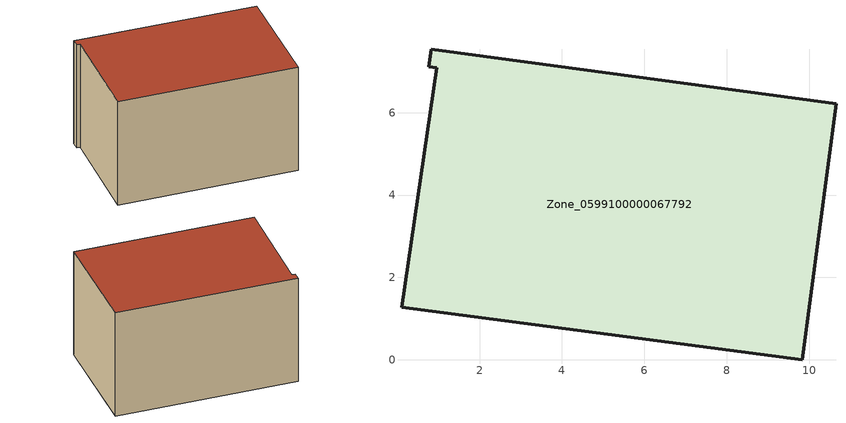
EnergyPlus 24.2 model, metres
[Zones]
Zone_0599100000067792
 floor ground (C_G): 0.96,7.09 0.77,7.12 0.82,7.54 10.65,6.21 9.83,0 0.1,1.28 z0
 wall outside (C_F): 9.83,0 10.65,6.21 0.82,7.54 0.77,7.12 0.96,7.09 0.1,1.28 9.83,0 z0:6.2
 roof outside (C_R): 0.96,7.09 0.1,1.28 9.83,0 10.65,6.21 0.82,7.54 0.77,7.12 z6.2
[BUILDING]
Pand.0599100000067792: North Axis=0; Terrain=City; Loads Convergence Tolerance Value=0.04; Temperature Convergence Tolerance Value=0.4; Solar Distribution=FullExterior; Maximum Number of Warmup Days=25; Minimum Number of Warmup Days=1
[Site:Location]
Rotterdam.The.Hague.AP_ZH_NLD Design_Conditions: Latitude=51.96; Longitude=4.45; Time Zone=1; Elevation=-4.5
[SITE:GROUNDTEMPERATURE:BUILDINGSURFACE]
18, 18, 18, 18, 18, 18, 18, 18, 18, 18, 18, 18
[MATERIAL] Thermal Absorptance=0.9; Solar Absorptance=0.7; Visible Absorptance=0.7
Name | Roughness | Thickness | Conductivity | Density | Specific Heat
G.TI.1946-1964 | MediumSmooth | 0.15 | 1 | 540 | 1210
F.TI.1946-1964 | Rough | 0.3 | 0.857143 | 1920 | 840
R.TI.1946-1964 | MediumRough | 0.2 | 0.277778 | 1500 | 1000
[CONSTRUCTION]
C_G: G.TI.1946-1964
C_F: F.TI.1946-1964
C_R: R.TI.1946-1964
[ZONE]
Zone_0599100000067792: Type=1; Multiplier=1; Ceiling Height=Autocalculate; Volume=Autocalculate; Floor Area=autocalculate; Part of Total Floor Area=Yes
[ZONEINFILTRATION:DESIGNFLOWRATE]
Infil_Zone_0599100000067792: Zone or ZoneList or Space or SpaceList=Zone_0599100000067792; Schedule=AlwaysOn; Design Flow Rate Calculation Method=Flow/Area; Flow Rate per Floor Area=0.003; Constant Term Coefficient=1; Temperature Term Coefficient=0; Velocity Term Coefficient=0; Velocity Squared Term Coefficient=0
[HVACTEMPLATE:ZONE:IDEALLOADSAIRSYSTEM]
Zone_0599100000067792: Maximum Heating Supply Air Temperature=50; Minimum Cooling Supply Air Temperature=13; Maximum Heating Supply Air Humidity Ratio=0.0156; Minimum Cooling Supply Air Humidity Ratio=0.0077; Heating Limit=NoLimit; Cooling Limit=NoLimit; Dehumidification Control Type=ConstantSensibleHeatRatio; Cooling Sensible Heat Ratio=0.7; Dehumidification Setpoint=60; Humidification Control Type=None; Humidification Setpoint=30; Outdoor Air Method=None; Outdoor Air Flow Rate per Person=0.00944; Outdoor Air Flow Rate per Zone Floor Area=0; Outdoor Air Flow Rate per Zone=0; Demand Controlled Ventilation Type=None; Outdoor Air Economizer Type=NoEconomizer; Heat Recovery Type=None; Sensible Heat Recovery Effectiveness=0.7; Latent Heat Recovery Effectiveness=0.65
[ZONECONTROL:THERMOSTAT]
ThermostatControl_Zone_0599100000067792: Zone or ZoneList=Zone_0599100000067792; Control Type Schedule=DualSetpointControlType; Control 1=Thermostat_Zone_0599100000067792; Temperature Difference Between Cutout And Setpoint=0
[THERMOSTATSETPOINT:DUALSETPOINT]
Thermostat_Zone_0599100000067792: Heating Setpoint Temperature Schedule=HeatingSetpoint_Zone_0599100000067792; Cooling Setpoint Temperature Schedule=CoolingSetpoint_Zone_0599100000067792
[SCHEDULE:COMPACT]
HeatingSetpoint_Zone_0599100000067792: Through: 12/31, For: AllDays, Until: 24:00, 21
CoolingSetpoint_Zone_0599100000067792: Through: 12/31, For: AllDays, Until: 24:00, 24
DualSetpointControlType: Through: 12/31, For: AllDays, Until: 24:00, 4
AlwaysOn: Through: 12/31, For: AllDays, Until: 24:00, 1
